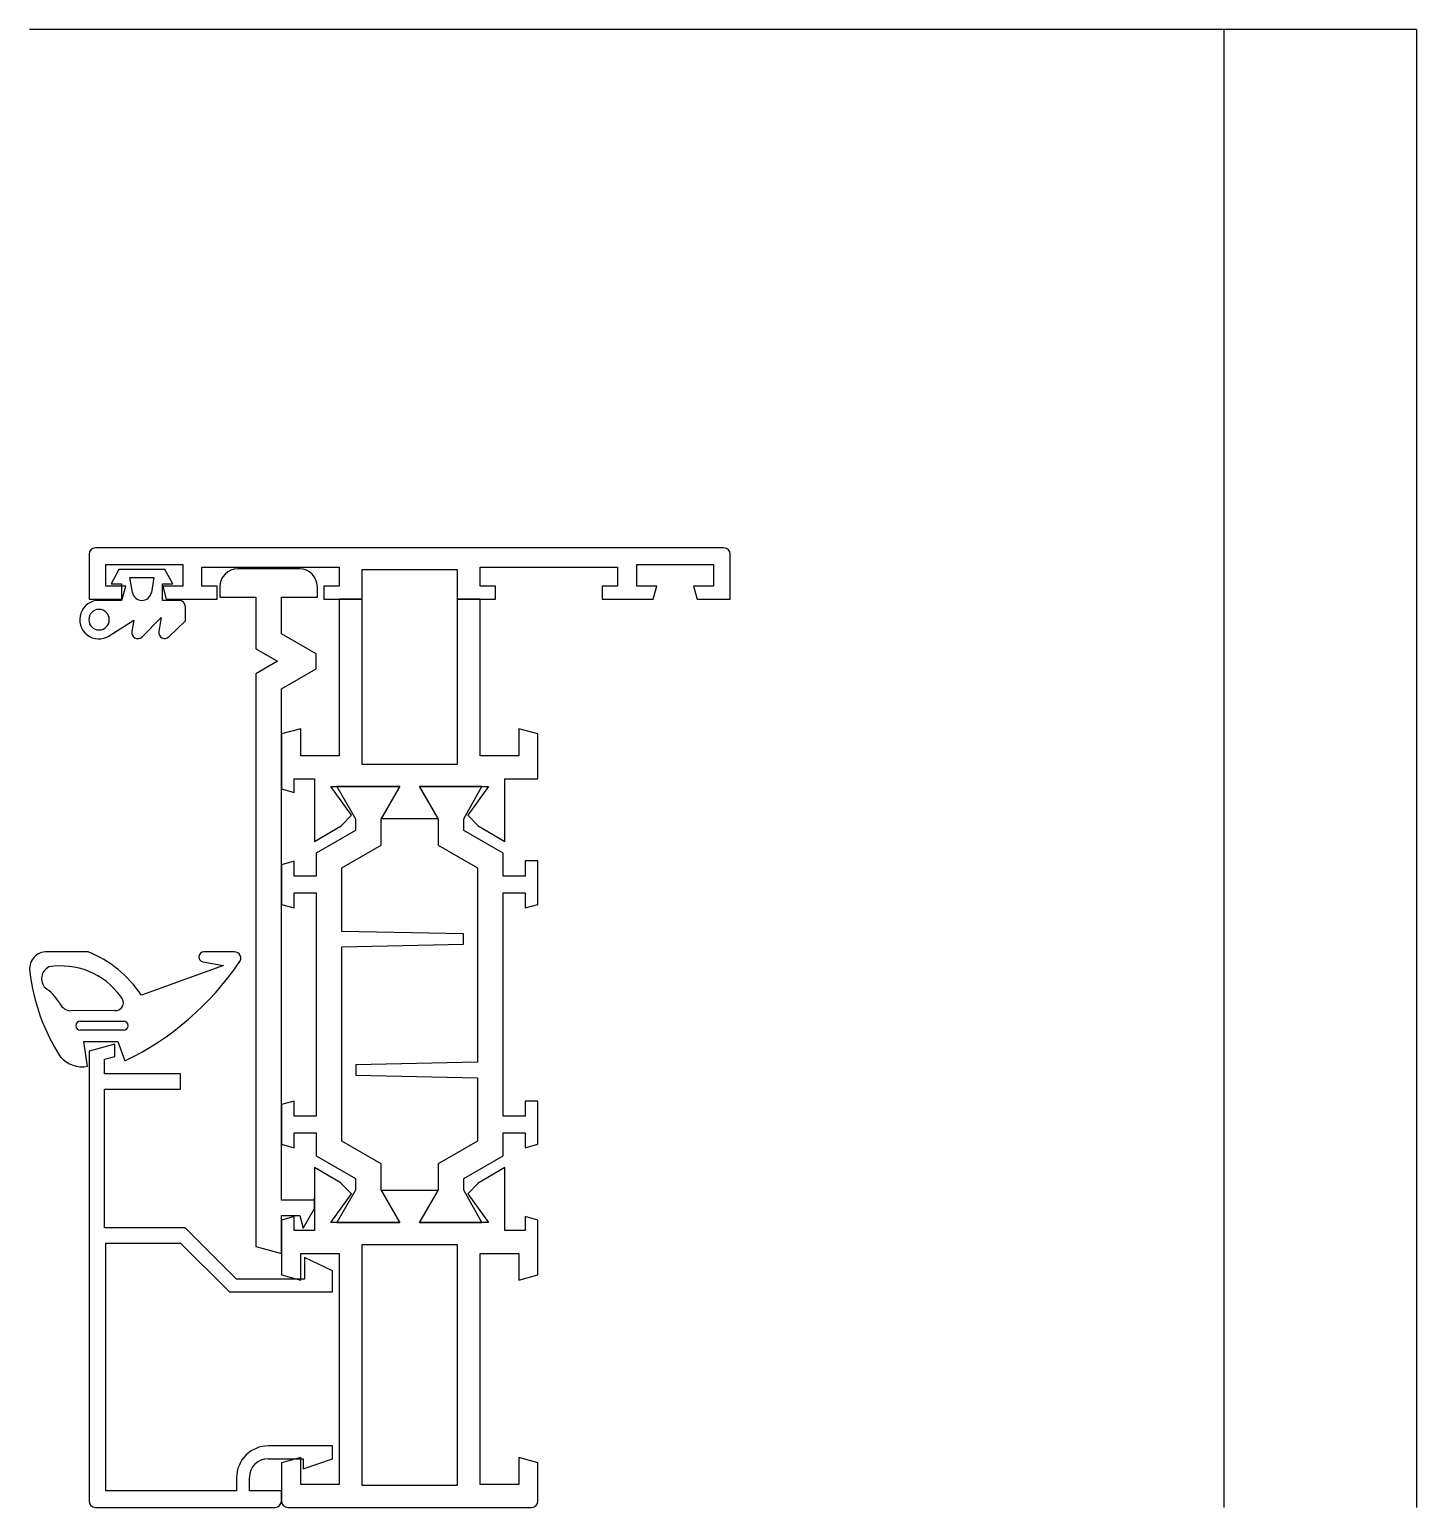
# Model space of a CAD drawing. Extents: x -106 to 2, y -115 to 0.
import ezdxf

# ---------------------------------------------------------------- set-up
doc = ezdxf.new("R2010")
doc.units = 0
doc.layers.get('0').update_dxf_attribs({"linetype": 'CONTINUOUS'})

msp = doc.modelspace()

# ---------------------------------------------------------------- linework, layer by layer
at = {"linetype": 'CONTINUOUS'}
for p, q in [((2, 0), (-106.14, 0)), ((-13, -115.2), (-13, 0)), ((2, 0), (2, -115.2)), ((-101.5, -40.9), (-101.5, -44.4)), ((-52, -40.4), (-101, -40.4)), ((-51.5, -44.4), (-51.5, -40.9)), ((-100.2, -43.4), (-100.2, -41.7)), ((-100.2, -41.7), (-94.2, -41.7)), ((-99.17, -42.1), (-99.78, -43.2)), ((-95.59, -42.1), (-99.17, -42.1)), ((-94.98, -43.2), (-95.59, -42.1)), ((-94.2, -41.7), (-94.2, -43.4)), ((-92.7, -43.4), (-92.7, -41.9)), ((-92.7, -41.9), (-82, -41.9)), ((-85.1, -42.04), (-89.9, -42.04)), ((-82, -41.9), (-82, -43.4)), ((-80.2, -44.4), (-80.2, -42.1)), ((-80.2, -42.1), (-72.8, -42.1)), ((-72.8, -42.1), (-72.8, -44.4)), ((-71, -43.4), (-71, -41.9)), ((-71, -41.9), (-60.3, -41.9)), ((-60.3, -41.9), (-60.3, -43.4)), ((-58.8, -43.4), (-58.8, -41.7)), ((-58.8, -41.7), (-52.8, -41.7)), ((-52.8, -41.7), (-52.8, -43.4)), ((-98.64, -43.4), (-100.2, -43.4)), ((-99.78, -43.2), (-98.98, -43.2)), ((-98.98, -43.2), (-98.98, -44.5)), ((-98.91, -44.4), (-98.64, -43.4)), ((-98.32, -42.7), (-96.44, -42.7)), ((-98.12, -43.87), (-98.32, -42.7)), ((-96.44, -42.7), (-96.64, -43.87)), ((-95.78, -44.5), (-95.78, -43.2)), ((-95.78, -43.2), (-94.98, -43.2)), ((-94.2, -43.4), (-95.76, -43.4)), ((-95.76, -43.4), (-95.49, -44.4)), ((-91.5, -43.4), (-92.7, -43.4)), ((-91.5, -44.4), (-91.5, -43.4)), ((-91.3, -43.44), (-91.3, -44.24)), ((-83.7, -44.24), (-83.7, -43.44)), ((-82, -43.4), (-83.2, -43.4)), ((-83.2, -43.4), (-83.2, -44.4)), ((-69.8, -43.4), (-71, -43.4)), ((-69.8, -44.4), (-69.8, -43.4)), ((-60.3, -43.4), (-61.5, -43.4)), ((-61.5, -43.4), (-61.5, -44.4)), ((-57.24, -43.4), (-58.8, -43.4)), ((-57.51, -44.4), (-57.24, -43.4)), ((-52.8, -43.4), (-54.36, -43.4)), ((-54.36, -43.4), (-54.09, -44.4)), ((-101.5, -44.4), (-98.91, -44.4)), ((-98.98, -44.5), (-100.72, -44.5)), ((-94.48, -44.5), (-95.78, -44.5)), ((-95.49, -44.4), (-91.5, -44.4)), ((-91.3, -44.24), (-88.5, -44.24)), ((-88.5, -44.24), (-88.5, -48.26)), ((-86.5, -47.11), (-86.5, -44.24)), ((-86.5, -44.24), (-83.7, -44.24)), ((-83.2, -44.4), (-82, -44.4)), ((-82, -44.4), (-80.2, -44.4)), ((-80.2, -44.4), (-82, -44.4)), ((-82, -44.4), (-82, -56.6)), ((-80.2, -57.3), (-80.2, -44.4)), ((-72.8, -44.4), (-69.8, -44.4)), ((-71, -44.4), (-72.8, -44.4)), ((-72.8, -44.4), (-72.8, -57.3)), ((-71, -56.6), (-71, -44.4)), ((-61.5, -44.4), (-57.51, -44.4)), ((-54.09, -44.4), (-51.5, -44.4)), ((-99.92, -47.26), (-98.01, -46.05)), ((-98.01, -46.05), (-98.16, -46.93)), ((-97.38, -47.36), (-95.87, -45.84)), ((-95.87, -45.84), (-96.05, -46.93)), ((-93.98, -46.1), (-93.98, -45)), ((-95.28, -47.34), (-93.98, -46.1)), ((-83.8, -48.67), (-86.5, -47.11)), ((-88.5, -48.26), (-86.8, -49.24)), ((-86.8, -49.24), (-88.5, -50.23)), ((-83.8, -49.82), (-83.8, -48.67)), ((-88.5, -50.23), (-88.5, -94.86)), ((-86.5, -51.38), (-83.8, -49.82)), ((-86.5, -91.24), (-86.5, -51.38)), ((-85, -54.5), (-86.5, -54.91)), ((-86.5, -54.91), (-86.5, -59.19)), ((-85, -56.6), (-85, -54.5)), ((-66.5, -54.91), (-68, -54.5)), ((-68, -54.5), (-68, -56.6)), ((-66.5, -58.4), (-66.5, -54.91)), ((-82, -56.6), (-85, -56.6)), ((-72.8, -57.3), (-80.2, -57.3)), ((-68, -56.6), (-71, -56.6)), ((-85.5, -59.46), (-85.5, -58.4)), ((-85.5, -58.4), (-83.92, -58.4)), ((-83.92, -58.4), (-83.92, -63.28)), ((-69.08, -63.28), (-69.08, -58.4)), ((-69.08, -58.4), (-66.5, -58.4)), ((-86.5, -59.19), (-85.5, -59.46)), ((-81.03, -61.24), (-82.64, -59)), ((-82.64, -59), (-77.27, -59)), ((-82.18, -59), (-80.73, -61.52)), ((-77.27, -59), (-82.18, -59)), ((-78.73, -61.52), (-77.27, -59)), ((-77.27, -59), (-78.71, -61.5)), ((-70.88, -59), (-75.73, -59)), ((-75.73, -59), (-74.28, -61.52)), ((-74.29, -61.5), (-75.73, -59)), ((-75.73, -59), (-70.36, -59)), ((-72.28, -61.53), (-70.88, -59)), ((-70.36, -59), (-71.97, -61.24)), ((-83.92, -63.28), (-81.85, -62.08)), ((-81.85, -62.08), (-81.03, -61.24)), ((-80.73, -61.52), (-80.73, -62.42)), ((-78.73, -63.57), (-78.73, -61.52)), ((-78.71, -61.5), (-74.29, -61.5)), ((-74.28, -61.52), (-74.28, -63.57)), ((-72.28, -62.42), (-72.28, -61.53)), ((-71.97, -61.24), (-71.15, -62.08)), ((-71.15, -62.08), (-69.08, -63.28)), ((-80.73, -62.42), (-83.8, -64.2)), ((-69.2, -64.2), (-72.28, -62.42)), ((-83.8, -64.2), (-83.8, -66)), ((-81.8, -65.35), (-78.73, -63.57)), ((-74.28, -63.57), (-71.2, -65.35)), ((-69.2, -66), (-69.2, -64.2)), ((-85.5, -64.83), (-86.5, -65.1)), ((-86.5, -65.1), (-86.5, -68.19)), ((-85.5, -66), (-85.5, -64.83)), ((-81.8, -70.3), (-81.8, -65.35)), ((-71.2, -65.35), (-71.2, -80.5)), ((-66.5, -64.8), (-67.5, -64.8)), ((-67.5, -64.8), (-67.5, -66)), ((-66.5, -68.19), (-66.5, -64.8)), ((-83.8, -66), (-85.5, -66)), ((-67.5, -66), (-69.2, -66)), ((-85.5, -68.46), (-85.5, -67.3)), ((-85.5, -67.3), (-83.8, -67.3)), ((-83.8, -67.3), (-83.8, -84.7)), ((-69.2, -84.7), (-69.2, -67.3)), ((-69.2, -67.3), (-67.5, -67.3)), ((-67.5, -67.3), (-67.5, -68.46)), ((-86.5, -68.19), (-85.5, -68.46)), ((-67.5, -68.46), (-66.5, -68.19)), ((-72.3, -70.5), (-81.8, -70.3)), ((-81.8, -71.5), (-72.3, -71.3)), ((-72.3, -71.3), (-72.3, -70.5)), ((-101.56, -71.89), (-104.93, -71.89)), ((-90.18, -71.89), (-92.55, -71.89)), ((-81.8, -86.64), (-81.8, -71.5)), ((-91.03, -72.96), (-97.42, -75.26)), ((-92.62, -72.68), (-91.03, -72.96)), ((-99.51, -76.47), (-102.98, -76.5)), ((-102.18, -77.29), (-98.81, -77.29)), ((-98.81, -77.99), (-102.18, -77.99)), ((-101.62, -80.82), (-101.9, -78.89)), ((-101.9, -78.89), (-99.26, -78.89)), ((-99.5, -79.1), (-101.5, -79.64)), ((-99.5, -80.04), (-99.5, -79.1)), ((-99.26, -78.89), (-98.71, -80.4)), ((-101.5, -79.64), (-101.5, -114.7)), ((-100.3, -80.25), (-99.5, -80.04)), ((-100.3, -81.4), (-100.3, -80.25)), ((-71.2, -80.5), (-80.7, -80.7)), ((-94.36, -81.4), (-100.3, -81.4)), ((-94.36, -82.6), (-94.36, -81.4)), ((-80.7, -80.7), (-80.7, -81.5)), ((-80.7, -81.5), (-71.2, -81.7)), ((-71.2, -81.7), (-71.2, -86.64)), ((-100.3, -93.4), (-100.3, -82.6)), ((-100.3, -82.6), (-94.36, -82.6)), ((-85.5, -83.53), (-86.5, -83.8)), ((-86.5, -83.8), (-86.5, -86.89)), ((-85.5, -84.7), (-85.5, -83.53)), ((-66.5, -83.53), (-67.5, -83.53)), ((-67.5, -83.53), (-67.5, -84.7)), ((-66.5, -86.89), (-66.5, -83.53)), ((-83.8, -84.7), (-85.5, -84.7)), ((-67.5, -84.7), (-69.2, -84.7)), ((-85.5, -87.16), (-85.5, -86)), ((-85.5, -86), (-83.8, -86)), ((-83.8, -86), (-83.8, -87.8)), ((-69.2, -87.8), (-69.2, -86)), ((-69.2, -86), (-67.5, -86)), ((-67.5, -86), (-67.5, -87.16)), ((-86.5, -86.89), (-85.5, -87.16)), ((-78.73, -88.42), (-81.8, -86.64)), ((-71.2, -86.64), (-74.28, -88.42)), ((-67.5, -87.16), (-66.5, -86.89)), ((-83.8, -87.8), (-80.73, -89.57)), ((-78.73, -90.47), (-78.73, -88.42)), ((-74.28, -88.42), (-74.28, -90.47)), ((-72.28, -89.57), (-69.2, -87.8)), ((-81.92, -89.87), (-83.92, -88.71)), ((-83.92, -88.71), (-83.92, -93.6)), ((-80.73, -89.57), (-80.73, -90.47)), ((-72.28, -90.46), (-72.28, -89.57)), ((-69.08, -88.71), (-71.15, -89.91)), ((-69.08, -93.6), (-69.08, -88.71)), ((-82.64, -93), (-81.03, -90.75)), ((-80.73, -90.47), (-82.18, -93)), ((-81.03, -90.75), (-81.92, -89.87)), ((-77.27, -93), (-78.73, -90.47)), ((-74.29, -90.5), (-78.71, -90.5)), ((-78.71, -90.5), (-77.27, -93)), ((-74.28, -90.47), (-75.73, -93)), ((-75.73, -93), (-74.29, -90.5)), ((-70.88, -93), (-72.28, -90.46)), ((-71.15, -89.91), (-71.97, -90.75)), ((-71.97, -90.75), (-70.36, -93)), ((-83.92, -91.24), (-86.5, -91.24)), ((-84.8, -93.42), (-83.92, -91.9)), ((-83.92, -91.9), (-83.92, -91.1)), ((-86.5, -95.4), (-86.5, -92.44)), ((-86.5, -92.44), (-85.06, -92.44)), ((-85.5, -92.53), (-86.5, -92.8)), ((-86.5, -92.8), (-86.5, -97.08)), ((-85.5, -93.6), (-85.5, -92.53)), ((-85.06, -92.44), (-84.8, -93.42)), ((-77.27, -93), (-82.64, -93)), ((-82.18, -93), (-77.27, -93)), ((-70.36, -93), (-75.73, -93)), ((-75.73, -93), (-70.88, -93)), ((-66.5, -92.8), (-67.5, -92.53)), ((-67.5, -92.53), (-67.5, -93.6)), ((-66.5, -97.08), (-66.5, -92.8)), ((-94, -93.4), (-100.3, -93.4)), ((-90, -97.4), (-94, -93.4)), ((-83.92, -93.6), (-85.5, -93.6)), ((-67.5, -93.6), (-69.08, -93.6)), ((-100.2, -113.9), (-100.2, -94.6)), ((-100.2, -94.6), (-94.36, -94.6)), ((-94.36, -94.6), (-90.56, -98.4)), ((-88.5, -94.86), (-86.5, -95.4)), ((-85, -97.49), (-85, -95.4)), ((-85, -95.4), (-82, -95.4)), ((-82, -95.4), (-82, -113.4)), ((-80.2, -113.5), (-80.2, -94.7)), ((-80.2, -94.7), (-72.8, -94.7)), ((-72.8, -94.7), (-72.8, -113.5)), ((-71, -113.4), (-71, -95.4)), ((-71, -95.4), (-68, -95.4)), ((-68, -95.4), (-68, -97.49)), ((-82.51, -96.76), (-84.69, -95.72)), ((-84.69, -95.72), (-84.69, -97.4)), ((-82.51, -98.4), (-82.51, -96.76)), ((-84.69, -97.4), (-90, -97.4)), ((-86.5, -97.08), (-85, -97.49)), ((-68, -97.49), (-66.5, -97.08)), ((-90.56, -98.4), (-82.51, -98.4)), ((-82.51, -110.4), (-87.51, -110.4)), ((-82.51, -111.4), (-82.51, -110.4)), ((-87.53, -111.4), (-84.8, -111.4)), ((-85, -111.3), (-86.5, -111.71)), ((-86.5, -111.71), (-86.5, -114.7)), ((-85, -113.4), (-85, -111.3)), ((-84.8, -111.4), (-84.8, -112.2)), ((-84.8, -112.2), (-82.51, -111.4)), ((-66.5, -111.71), (-68, -111.3)), ((-68, -111.3), (-68, -113.4)), ((-66.5, -114.7), (-66.5, -111.71)), ((-90, -112.89), (-90, -113.9)), ((-89, -113.9), (-89, -112.86)), ((-90, -113.9), (-100.2, -113.9)), ((-86.5, -113.9), (-89, -113.9)), ((-86.5, -114.7), (-86.5, -113.9)), ((-82, -113.4), (-85, -113.4)), ((-72.8, -113.5), (-80.2, -113.5)), ((-68, -113.4), (-71, -113.4)), ((-101, -115.2), (-87, -115.2)), ((-86, -115.2), (-67, -115.2))]:
    msp.add_line(p, q, dxfattribs=at)
for centre, radius, start, end in [((-101, -40.9), 0.5, 90, 180), ((-52, -40.9), 0.5, 0, 90), ((-89.9, -43.44), 1.4, 90, 180), ((-85.1, -43.44), 1.4, 0, 90), ((-100.73, -46), 1.5, 89.4736, 302.8554), ((-97.38, -43.75), 0.75, 189.3668, 350.6332), ((-94.48, -45), 0.5, 0, 90), ((-100.72, -46), 0.8, 90, 270), ((-100.72, -46), 0.8, 270, 90), ((-97.7, -47.01), 0.47, 169.7764, 312.4892), ((-95.6, -47.01), 0.46, 170.4867, 313.4456), ((-104.8, -73.22), 1.34, 95.6698, 189.3003), ((-105, -80.34), 9.12, 33.8365, 67.8717), ((-92.53, -72.29), 0.4, 92.4696, 257.4032), ((-90.17, -72.39), 0.5, 320.2031, 90.6693), ((-90.61, -71.6), 15.62, 186.7649, 212.9244), ((-104.17, -73.98), 1.03, 117.6861, 224.1882), ((-103.69, -78.73), 5.74, 35.808, 99.6781), ((-108.69, -59.8), 22.89, 295.8575, 325.6722), ((-107.1, -77.88), 3.86, 32.4289, 55.4688), ((-102.81, -75.4), 1.11, 201.4797, 261.0384), ((-99.45, -75.84), 0.63, 264.1532, 48.6974), ((-102.18, -77.64), 0.35, 90, 270), ((-98.81, -77.64), 0.35, 270, 90), ((-102.02, -78.57), 2.28, 221.6514, 280.0118), ((-87.51, -112.89), 2.49, 90, 180), ((-87.53, -112.87), 1.47, 89.9987, 179.6102), ((-101, -114.7), 0.5, 180, 270), ((-87, -114.7), 0.5, 270, 0), ((-86, -114.7), 0.5, 180, 270), ((-67, -114.7), 0.5, 270, 0)]:
    msp.add_arc(centre, radius, start, end, dxfattribs=at)

doc.saveas('drawing.dxf')
